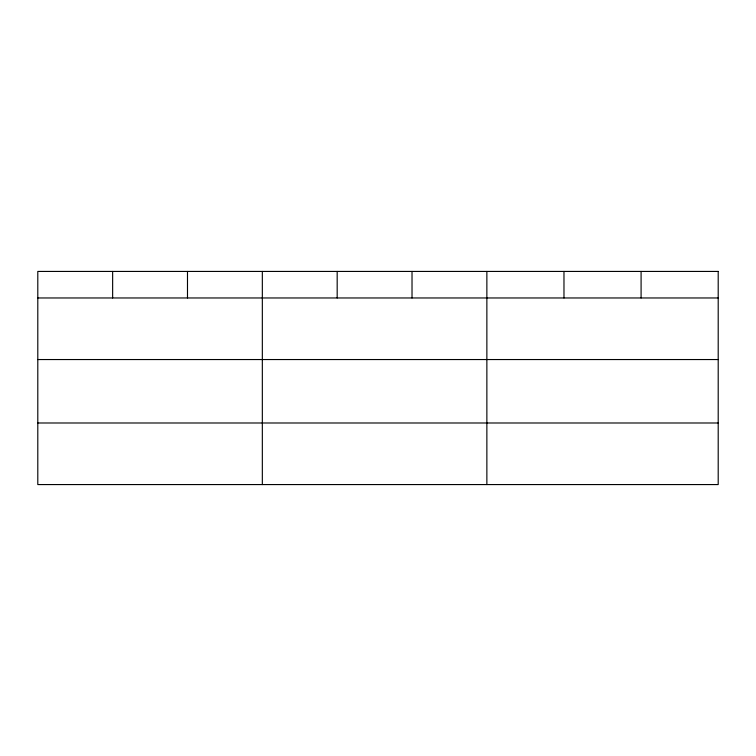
<?xml version="1.0" encoding="UTF-8"?>
<svg xmlns="http://www.w3.org/2000/svg" width="756" height="756" viewBox="0 0 756 756"><rect width="100%" height="100%" fill="white"/><g stroke="black" fill="none" stroke-linecap="round" stroke-linejoin="round"><path stroke-width="1.13" d="M37.8 297.968L718.2 297.968M37.8 359.544L718.2 359.544M37.8 422.991L718.2 422.991M641.088 271.432L641.088 297.968M563.976 271.432L563.976 297.968M486.864 271.432L486.864 484.568M412.02 271.432L412.02 297.968M337.176 271.432L337.176 297.968M262.332 271.432L262.332 484.568M187.488 271.432L187.488 297.968M112.644 271.432L112.644 297.968M718.2 271.432L37.8 271.432L37.8 484.568L718.2 484.568L718.2 271.432"/></g></svg>
